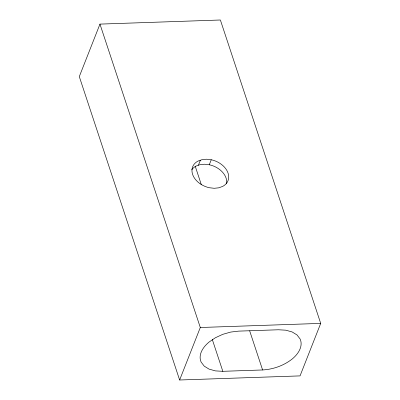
<?xml version="1.0" encoding="UTF-8"?>
<svg xmlns="http://www.w3.org/2000/svg" width="400" height="400" viewBox="0 0 400 400"><rect width="100%" height="100%" fill="white"/><g stroke="black" fill="none" stroke-linecap="round" stroke-linejoin="round"><path stroke-width="0.6" d="M99.96 24.11L79.295 76.605L179.63 380L300.04 375.89L320.705 323.395L220.37 20L99.96 24.11L200.3 327.505L179.63 380M198.4 165.24L200.37 160.24M226.575 183.86A19 13.71 21.5 0 0 209.28 164.755L211.245 159.755L206.465 159.22L201.945 159.675L198 161.09A19 13.71 21.5 0 0 193.025 175.495A19 13.71 21.5 0 0 209.42 187.75L214.2 188.285L218.72 187.83L222.67 186.415A19 13.71 21.5 0 0 227.64 172.01A19 13.71 21.5 0 0 211.245 159.755M262.6 369.96C273.265 369.345 283.73 365.65 292.16 359.04A30.81 18.28 -18.3 0 0 300.075 338.94L297.01 334.94L292.145 331.955L285.805 330.19L278.425 329.77L238.645 331.125L230.725 332.07L222.805 334.325L215.425 337.725L209.085 342.045A30.81 18.28 -18.3 0 0 201.175 362.145L204.235 366.145L209.1 369.13L215.44 370.895L222.825 371.315L262.6 369.96L249.665 330.85M200.3 327.505L320.705 323.395M209.28 164.755L204.5 164.22L199.98 164.675L196.03 166.09A19 13.71 21.5 0 0 191.755 169.78M195.185 166.115L201.26 184.485M212.24 339.32L222.825 371.315"/></g></svg>
